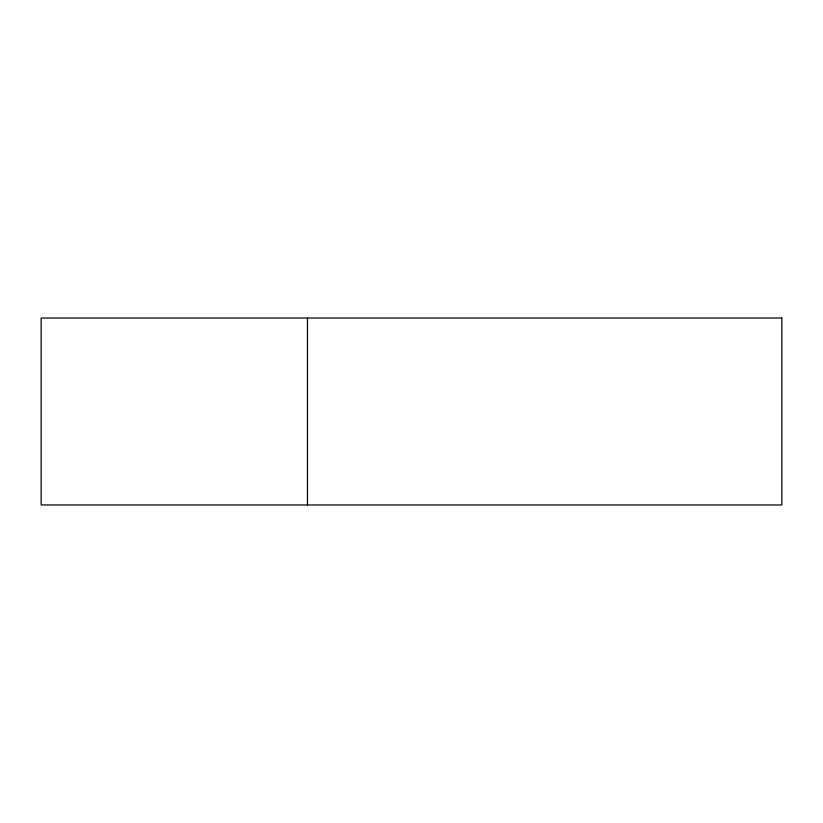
<?xml version="1.0" encoding="UTF-8"?>
<svg xmlns="http://www.w3.org/2000/svg" width="823" height="823" viewBox="0 0 823 823"><rect width="100%" height="100%" fill="white"/><g stroke="black" fill="none" stroke-linecap="round" stroke-linejoin="round"><path stroke-width="1.23" d="M307.473 318.038L307.473 504.962M781.85 318.038L41.15 318.038L41.15 504.962L781.85 504.962L781.85 318.038"/></g></svg>
